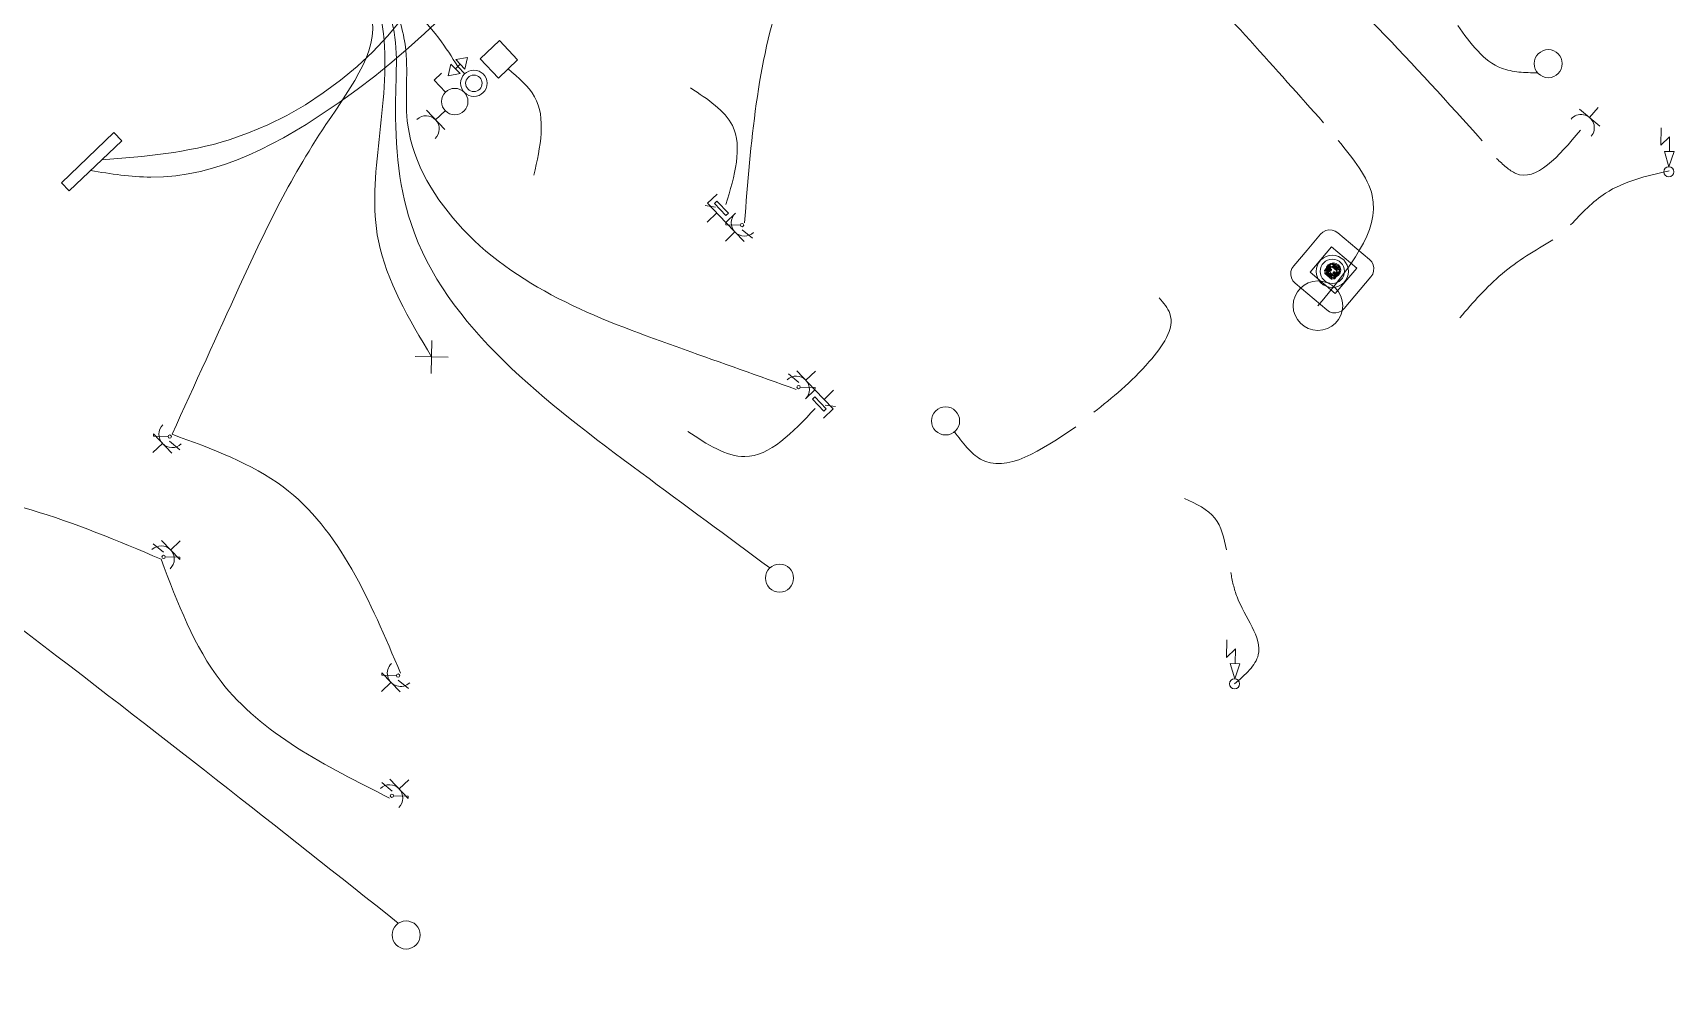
# Model space of a CAD drawing. Header units: metres. Extents: x 2747662.9 to 2747731.3, y 1250221.9 to 1250283.3.
# Drawn here: x 2747709.03 to 2747718.96, y 1250265.94 to 1250271.74 of the extents above; entities that cross this region are included whole.
import ezdxf

# ---------------------------------------------------------------- set-up
doc = ezdxf.new("R2010")
doc.units = ezdxf.units.M
doc.header["$MEASUREMENT"] = 0
doc.linetypes.add('EL_Boden', pattern=[900, 600, -300])
doc.linetypes.add('EL_Hohldecke', pattern=[1500, 600, -300, 0, -300, 0, -300])
doc.layers.add('___elektro', color=7, linetype='Continuous')
doc.layers.add('___sanitär', color=7, linetype='Continuous')

msp = doc.modelspace()

# ---------------------------------------------------------------- linework, layer by layer
at = {"layer": '___elektro', "color": 30, "linetype": 'Continuous', "lineweight": 0, "true_color": 0xff8d1c}
for p, q in [((2747711.8515, 1250271.689), (2747711.7359, 1250271.5784)), ((2747711.9621, 1250271.5733), (2747711.8515, 1250271.689)), ((2747718.1336, 1250271.6065), (2747718.1336, 1250271.6066)), ((2747718.2536, 1250271.6129), (2747718.2537, 1250271.613)), ((2747711.5426, 1250271.4767), (2747711.5583, 1250271.547)), ((2747711.6136, 1250271.4892), (2747711.5583, 1250271.547)), ((2747711.586, 1250271.5181), (2747711.6149, 1250271.5458)), ((2747711.6583, 1250271.5872), (2747711.5873, 1250271.5747)), ((2747711.6425, 1250271.5169), (2747711.5873, 1250271.5747)), ((2747711.6004, 1250271.5319), (2747711.6419, 1250271.4886)), ((2747711.6583, 1250271.5872), (2747711.6425, 1250271.5169)), ((2747711.7359, 1250271.5784), (2747711.8464, 1250271.4628)), ((2747711.7503, 1250271.5922), (2747711.7504, 1250271.5923)), ((2747711.8464, 1250271.4628), (2747711.9621, 1250271.5733)), ((2747711.4571, 1250271.4503), (2747711.5005, 1250271.4918)), ((2747711.5262, 1250271.378), (2747711.4571, 1250271.4503)), ((2747711.5426, 1250271.4767), (2747711.6136, 1250271.4892)), ((2747711.6419, 1250271.4886), (2747711.6419, 1250271.4886)), ((2747711.755, 1250271.486), (2747711.755, 1250271.4861)), ((2747718.14, 1250271.4865), (2747718.14, 1250271.4865)), ((2747718.26, 1250271.4929), (2747718.2601, 1250271.4929)), ((2747718.26, 1250271.4929), (2747718.2601, 1250271.4929)), ((2747718.26, 1250271.4929), (2747718.2601, 1250271.4929)), ((2747711.5262, 1250271.378), (2747711.5263, 1250271.378)), ((2747711.6394, 1250271.3755), (2747711.6394, 1250271.3755)), ((2747711.6394, 1250271.3755), (2747711.6394, 1250271.3755)), ((2747711.7525, 1250271.3729), (2747711.7525, 1250271.3729)), ((2747711.5211, 1250271.1518), (2747711.4106, 1250271.2675)), ((2747711.4659, 1250271.2096), (2747711.5237, 1250271.2649)), ((2747711.5237, 1250271.2649), (2747711.5237, 1250271.2649)), ((2747711.6368, 1250271.2624), (2747711.6368, 1250271.2624)), ((2747718.5084, 1250271.1713), (2747718.3864, 1250271.2747)), ((2747718.4474, 1250271.223), (2747718.4992, 1250271.284)), ((2747718.4992, 1250271.284), (2747718.4992, 1250271.2841)), ((2747718.4992, 1250271.284), (2747718.4992, 1250271.2841)), ((2747718.8773, 1250271.0556), (2747718.8797, 1250271.1616)), ((2747718.9315, 1250271.1074), (2747718.8773, 1250271.0556)), ((2747718.9295, 1250271.0179), (2747718.9315, 1250271.1074)), ((2747718.9588, 1250271.0173), (2747718.9002, 1250271.0186)), ((2747718.9274, 1250270.9256), (2747718.9002, 1250271.0186)), ((2747718.9274, 1250270.9256), (2747718.9588, 1250271.0173)), ((2747718.9267, 1250270.8953), (2747718.9268, 1250270.8954)), ((2747713.1108, 1250270.7045), (2747713.1686, 1250270.7598)), ((2747713.1598, 1250270.6822), (2747713.0964, 1250270.6907)), ((2747713.1661, 1250270.6467), (2747713.1083, 1250270.5914)), ((2747713.2214, 1250270.5888), (2747713.1108, 1250270.7045)), ((2747713.2792, 1250270.6441), (2747713.2214, 1250270.5888)), ((2747713.1083, 1250270.5914), (2747713.1083, 1250270.5914)), ((2747713.2767, 1250270.531), (2747713.2188, 1250270.4757)), ((2747713.2211, 1250270.5747), (2747713.2214, 1250270.5888)), ((2747713.31, 1250270.5727), (2747713.2211, 1250270.5747)), ((2747713.2214, 1250270.5888), (2747713.3319, 1250270.4732)), ((2747713.3194, 1250270.5442), (2747713.3819, 1250270.4933)), ((2747713.2188, 1250270.4757), (2747713.2189, 1250270.4758)), ((2747713.2188, 1250270.4757), (2747713.2189, 1250270.4758)), ((2747711.4393, 1250269.6753), (2747711.4438, 1250269.8752)), ((2747711.5415, 1250269.773), (2747711.3415, 1250269.7775)), ((2747711.4415, 1250269.7753), (2747711.4416, 1250269.7753)), ((2747713.6627, 1250269.6207), (2747713.6002, 1250269.6716)), ((2747713.7607, 1250269.576), (2747713.6501, 1250269.6917)), ((2747713.7054, 1250269.6339), (2747713.7632, 1250269.6892)), ((2747713.7632, 1250269.6892), (2747713.7633, 1250269.6892)), ((2747713.7632, 1250269.6892), (2747713.7633, 1250269.6892)), ((2747713.672, 1250269.5922), (2747713.761, 1250269.5902)), ((2747713.7029, 1250269.5208), (2747713.7607, 1250269.576)), ((2747713.761, 1250269.5902), (2747713.7607, 1250269.576)), ((2747713.7607, 1250269.576), (2747713.8713, 1250269.4604)), ((2747713.816, 1250269.5182), (2747713.8738, 1250269.5735)), ((2747713.8738, 1250269.5735), (2747713.8738, 1250269.5735)), ((2747713.8713, 1250269.4604), (2747713.8134, 1250269.4051)), ((2747713.8223, 1250269.4827), (2747713.8857, 1250269.4742)), ((2747714.4923, 1250269.4489), (2747714.4923, 1250269.449)), ((2747714.4923, 1250269.4489), (2747714.4923, 1250269.449)), ((2747714.6125, 1250269.4462), (2747714.6125, 1250269.4463)), ((2747714.6125, 1250269.4462), (2747714.6125, 1250269.4463)), ((2747714.4896, 1250269.3288), (2747714.4896, 1250269.3288)), ((2747714.4896, 1250269.3288), (2747714.4896, 1250269.3288)), ((2747714.6098, 1250269.326), (2747714.6098, 1250269.3261)), ((2747714.6098, 1250269.326), (2747714.6098, 1250269.3261)), ((2747714.6098, 1250269.326), (2747714.6098, 1250269.3261)), ((2747714.6098, 1250269.326), (2747714.6098, 1250269.3261)), ((2747714.6098, 1250269.326), (2747714.6098, 1250269.3261)), ((2747714.6098, 1250269.326), (2747714.6098, 1250269.3261)), ((2747709.8138, 1250269.2512), (2747709.756, 1250269.1959)), ((2747709.7582, 1250269.2949), (2747709.7585, 1250269.309)), ((2747709.8472, 1250269.2929), (2747709.7582, 1250269.2949)), ((2747709.7585, 1250269.309), (2747709.8691, 1250269.1934)), ((2747709.8565, 1250269.2644), (2747709.919, 1250269.2134)), ((2747709.756, 1250269.1959), (2747709.756, 1250269.1959)), ((2747709.756, 1250269.1959), (2747709.756, 1250269.1959)), ((2747709.8202, 1250268.5933), (2747709.7577, 1250268.6442)), ((2747709.9182, 1250268.5486), (2747709.8076, 1250268.6643)), ((2747709.8629, 1250268.6064), (2747709.9208, 1250268.6617)), ((2747709.9208, 1250268.6617), (2747709.9208, 1250268.6618)), ((2747709.9208, 1250268.6617), (2747709.9208, 1250268.6618)), ((2747709.8296, 1250268.5648), (2747709.9185, 1250268.5628)), ((2747709.9185, 1250268.5628), (2747709.9182, 1250268.5486)), ((2747713.4878, 1250268.4976), (2747713.4878, 1250268.4977)), ((2747713.6079, 1250268.4949), (2747713.608, 1250268.4949)), ((2747713.485, 1250268.3774), (2747713.4851, 1250268.3775)), ((2747713.6052, 1250268.3747), (2747713.6053, 1250268.3748)), ((2747713.6052, 1250268.3747), (2747713.6053, 1250268.3748)), ((2747713.6052, 1250268.3747), (2747713.6053, 1250268.3748)), ((2747716.2501, 1250267.9566), (2747716.2524, 1250268.0626)), ((2747716.3043, 1250268.0084), (2747716.2501, 1250267.9566)), ((2747716.3023, 1250267.9189), (2747716.3043, 1250268.0084)), ((2747711.1402, 1250267.8492), (2747711.1405, 1250267.8633)), ((2747711.2292, 1250267.8472), (2747711.1402, 1250267.8492)), ((2747711.1405, 1250267.8633), (2747711.2511, 1250267.7477)), ((2747716.3315, 1250267.9182), (2747716.273, 1250267.9196)), ((2747716.3002, 1250267.8266), (2747716.273, 1250267.9196)), ((2747716.3002, 1250267.8266), (2747716.3315, 1250267.9182)), ((2747711.1958, 1250267.8055), (2747711.138, 1250267.7502)), ((2747711.138, 1250267.7502), (2747711.138, 1250267.7502)), ((2747711.138, 1250267.7502), (2747711.138, 1250267.7502)), ((2747711.2385, 1250267.8187), (2747711.301, 1250267.7678)), ((2747716.2995, 1250267.7963), (2747716.2995, 1250267.7963)), ((2747711.2022, 1250267.1476), (2747711.1397, 1250267.1985)), ((2747711.3002, 1250267.1029), (2747711.1897, 1250267.2186)), ((2747711.2449, 1250267.1607), (2747711.3028, 1250267.216)), ((2747711.3028, 1250267.216), (2747711.3028, 1250267.2161)), ((2747711.3028, 1250267.216), (2747711.3028, 1250267.2161)), ((2747711.2116, 1250267.1191), (2747711.3005, 1250267.1171)), ((2747711.3005, 1250267.1171), (2747711.3002, 1250267.1029)), ((2747711.2289, 1250266.3382), (2747711.2289, 1250266.3383)), ((2747711.349, 1250266.3355), (2747711.3491, 1250266.3355)), ((2747711.2261, 1250266.218), (2747711.2262, 1250266.2181)), ((2747711.3463, 1250266.2153), (2747711.3464, 1250266.2154)), ((2747711.3463, 1250266.2153), (2747711.3464, 1250266.2154)), ((2747711.3463, 1250266.2153), (2747711.3464, 1250266.2154))]:
    msp.add_line(p, q, dxfattribs=at)
for points in [[(2747709.2021, 1250270.8288), (2747709.5194, 1250271.1325), (2747709.5667, 1250271.083), (2747709.2494, 1250270.7793)], [(2747709.2021, 1250270.8288), (2747709.5194, 1250271.1325), (2747709.5667, 1250271.083), (2747709.2494, 1250270.7793)], [(2747713.1677, 1250270.7174), (2747713.2368, 1250270.6451), (2747713.2223, 1250270.6313), (2747713.1532, 1250270.7035)], [(2747713.8144, 1250269.4475), (2747713.7453, 1250269.5198), (2747713.7597, 1250269.5336), (2747713.8288, 1250269.4613)]]:
    msp.add_lwpolyline(points, close=True, dxfattribs=at)
for centre, radius in [((2747718.1968, 1250271.5497), 0.085), ((2747711.6972, 1250271.4307), 0.08), ((2747711.6972, 1250271.4307), 0.05), ((2747711.5815, 1250271.3202), 0.08), ((2747718.9267, 1250270.8953), 0.0303), ((2747713.32, 1250270.5725), 0.01), ((2747716.8035, 1250270.085), 0.15), ((2747713.662, 1250269.5924), 0.01), ((2747714.551, 1250269.3875), 0.085), ((2747714.551, 1250269.3875), 0.085), ((2747709.8572, 1250269.2926), 0.01), ((2747709.8196, 1250268.565), 0.01), ((2747713.5465, 1250268.4362), 0.085), ((2747711.2392, 1250267.8469), 0.01), ((2747716.2995, 1250267.7963), 0.0303), ((2747711.2016, 1250267.1193), 0.01), ((2747711.2876, 1250266.2768), 0.085)]:
    msp.add_circle(centre, radius, dxfattribs=at)
for centre, start, end in [((2747711.408, 1250271.1543), 313.7099, 133.70989), ((2747718.3957, 1250271.162), 319.70989, 139.70989), ((2747713.3345, 1250270.5863), 133.7099, 313.70989), ((2747713.6476, 1250269.5786), 313.70989, 133.70989), ((2747709.8716, 1250269.3065), 133.70989, 313.70989), ((2747709.8051, 1250268.5512), 313.70989, 133.70989), ((2747711.2536, 1250267.8608), 133.70989, 313.7099), ((2747711.1871, 1250267.1055), 313.7099, 133.70989)]:
    msp.add_arc(centre, 0.08, start, end, dxfattribs=at)
at = {"layer": '___elektro', "color": 30, "linetype": 'EL_Boden', "lineweight": 0, "true_color": 0xff8d1c}
for points in [[(2747709.9877, 1250276.0822), (2747710.1198, 1250275.8483), (2747710.2518, 1250275.6144), (2747710.3881, 1250275.3856), (2747710.6951, 1250274.8704), (2747711.0237, 1250274.381), (2747711.2879, 1250273.8158), (2747711.4879, 1250273.3878), (2747711.651, 1250272.9163), (2747711.569, 1250272.4749), (2747711.4531, 1250271.8509), (2747710.8475, 1250271.287), (2747710.2166, 1250271.0887), (2747709.9626, 1250271.0088), (2747709.7044, 1250270.9883), (2747709.4463, 1250270.9677)], [(2747709.3783, 1250270.9026), (2747709.5005, 1250270.883), (2747709.6226, 1250270.8633), (2747709.7435, 1250270.8627), (2747710.1465, 1250270.8605), (2747710.5346, 1250271.0698), (2747710.8823, 1250271.3148), (2747711.4706, 1250271.7293), (2747711.9431, 1250272.246), (2747712.2864, 1250272.8405), (2747712.6685, 1250273.5022), (2747712.8905, 1250274.2604), (2747713.264, 1250274.9311), (2747713.4612, 1250275.2851), (2747713.7005, 1250275.6147), (2747713.9398, 1250275.9444)]]:
    msp.add_open_spline(points, degree=3, knots=[0, 0, 0, 0, 1, 1, 1, 2, 2, 2, 3, 3, 3, 4, 4, 4, 5, 5, 5, 5], dxfattribs=at)
at = {"layer": '___elektro', "color": 30, "linetype": 'Continuous', "lineweight": 0, "true_color": 0xff8d1c}
for points, knots in [([(2747716.8374, 1250271.1925), (2747716.5465, 1250271.5196), (2747716.2556, 1250271.8467), (2747715.8992, 1250272.2238), (2747715.3404, 1250272.815), (2747714.6205, 1250273.5289), (2747714.8417, 1250274.1371), (2747714.9173, 1250274.3451), (2747715.103, 1250274.5407), (2747715.2886, 1250274.7363)], [0, 0, 0, 0, 1, 1, 1, 2, 2, 2, 3, 3, 3, 3]), ([(2747717.798, 1250271.0836), (2747717.5896, 1250271.3139), (2747717.3813, 1250271.5442), (2747717.1687, 1250271.7635), (2747716.501, 1250272.4518), (2747715.7907, 1250273.0307), (2747715.1901, 1250273.8959), (2747715.1107, 1250274.0104), (2747715.0331, 1250274.1298), (2747715.0281, 1250274.2449), (2747715.0209, 1250274.4101), (2747715.1629, 1250274.5663), (2747715.3049, 1250274.7225)], [0, 0, 0, 0, 1, 1, 1, 2, 2, 2, 3, 3, 3, 4, 4, 4, 4]), ([(2747713.3345, 1250270.5863), (2747713.3727, 1250271.0705), (2747713.4109, 1250271.5548), (2747713.5617, 1250271.9886), (2747713.8583, 1250272.8418), (2747714.5904, 1250273.4998), (2747715.3226, 1250274.1578)], [0, 0, 0, 0, 1, 1, 1, 2, 2, 2, 2]), ([(2747711.6004, 1250271.532), (2747711.5637, 1250271.5903), (2747711.5271, 1250271.6485), (2747711.486, 1250271.703), (2747711.3704, 1250271.856), (2747711.2196, 1250271.9793), (2747711.0687, 1250272.1027)], [0, 0, 0, 0, 1, 1, 1, 2, 2, 2, 2]), ([(2747709.8716, 1250269.3066), (2747710.0088, 1250269.6088), (2747710.146, 1250269.9111), (2747710.2782, 1250270.1991), (2747710.4282, 1250270.5258), (2747710.5717, 1250270.8342), (2747710.8023, 1250271.1808), (2747710.9578, 1250271.4144), (2747711.1529, 1250271.6654), (2747711.0637, 1250271.8841), (2747711.0449, 1250271.9303), (2747711.0134, 1250271.975), (2747710.9819, 1250272.0198)], [0, 0, 0, 0, 1, 1, 1, 2, 2, 2, 3, 3, 3, 4, 4, 4, 4]), ([(2747711.4415, 1250269.7754), (2747711.3046, 1250270.0048), (2747711.1678, 1250270.2342), (2747711.1198, 1250270.4773), (2747711.0418, 1250270.8721), (2747711.1983, 1250271.303), (2747711.1502, 1250271.7309), (2747711.1419, 1250271.8048), (2747711.1275, 1250271.8785), (2747711.09, 1250271.9387), (2747711.0669, 1250271.9759), (2747711.0349, 1250272.0079), (2747711.003, 1250272.0399)], [0, 0, 0, 0, 1, 1, 1, 2, 2, 2, 3, 3, 3, 4, 4, 4, 4]), ([(2747713.4877, 1250268.4978), (2747713.2313, 1250268.6873), (2747712.9749, 1250268.8769), (2747712.7069, 1250269.0757), (2747712.1415, 1250269.4951), (2747711.5244, 1250269.9555), (2747711.3169, 1250270.5815), (2747711.2356, 1250270.8268), (2747711.2172, 1250271.0975), (2747711.2243, 1250271.379), (2747711.2288, 1250271.5577), (2747711.2436, 1250271.7407), (2747711.1653, 1250271.885), (2747711.1308, 1250271.9488), (2747711.078, 1250272.005), (2747711.0253, 1250272.0612)], [0, 0, 0, 0, 1, 1, 1, 2, 2, 2, 3, 3, 3, 4, 4, 4, 5, 5, 5, 5]), ([(2747713.6475, 1250269.5787), (2747713.4215, 1250269.6591), (2747713.1955, 1250269.7394), (2747712.9661, 1250269.8211), (2747712.4837, 1250269.993), (2747711.9861, 1250270.1708), (2747711.6305, 1250270.5484), (2747711.4643, 1250270.7249), (2747711.3291, 1250270.9449), (2747711.2979, 1250271.1765), (2747711.2779, 1250271.3244), (2747711.3004, 1250271.4771), (2747711.2853, 1250271.6304), (2747711.2752, 1250271.7319), (2747711.2487, 1250271.8337), (2747711.195, 1250271.9171), (2747711.1553, 1250271.9785), (2747711.1009, 1250272.03), (2747711.0464, 1250272.0814)], [0, 0, 0, 0, 1, 1, 1, 2, 2, 2, 3, 3, 3, 4, 4, 4, 5, 5, 5, 6, 6, 6, 6]), ([(2747711.9043, 1250271.518), (2747711.9664, 1250271.4654), (2747712.0286, 1250271.4127), (2747712.0642, 1250271.3496), (2747712.1371, 1250271.2203), (2747712.0987, 1250271.0472), (2747712.0604, 1250270.874)], [0, 0, 0, 0, 1, 1, 1, 2, 2, 2, 2]), ([(2747713.222, 1250270.6971), (2747713.2737, 1250270.8716), (2747713.3254, 1250271.046), (2747713.2614, 1250271.1746), (2747713.216, 1250271.266), (2747713.1122, 1250271.3343), (2747713.0084, 1250271.4025)], [0, 0, 0, 0, 1, 1, 1, 2, 2, 2, 2]), ([(2747718.2247, 1250270.4841), (2747718.118, 1250270.4203), (2747718.0114, 1250270.3566), (2747717.9174, 1250270.2776), (2747717.8241, 1250270.1992), (2747717.7433, 1250270.1058), (2747717.6626, 1250270.0124)], [0, 0, 0, 0, 1, 1, 1, 2, 2, 2, 2]), ([(2747715.4485, 1250269.4403), (2747715.5598, 1250269.5292), (2747715.671, 1250269.618), (2747715.7834, 1250269.7471), (2747715.8615, 1250269.8368), (2747715.9402, 1250269.9461), (2747715.9077, 1250270.0374), (2747715.8959, 1250270.0705), (2747715.8695, 1250270.1013), (2747715.8431, 1250270.132)], [0, 0, 0, 0, 1, 1, 1, 2, 2, 2, 3, 3, 3, 3]), ([(2747713.7621, 1250269.4635), (2747713.6248, 1250269.3181), (2747713.4875, 1250269.1727), (2747713.3365, 1250269.1715), (2747713.2262, 1250269.1706), (2747713.1087, 1250269.2467), (2747712.9911, 1250269.3227)], [0, 0, 0, 0, 1, 1, 1, 2, 2, 2, 2]), ([(2747709.8716, 1250269.3065), (2747710.1121, 1250269.2189), (2747710.3526, 1250269.1313), (2747710.5437, 1250268.988), (2747710.886, 1250268.7314), (2747711.0698, 1250268.2961), (2747711.2536, 1250267.8608)], [0, 0, 0, 0, 1, 1, 1, 2, 2, 2, 2]), ([(2747709.8051, 1250268.5512), (2747709.2795, 1250268.7724), (2747708.7539, 1250268.9936), (2747708.2408, 1250268.9433), (2747707.8784, 1250268.9078), (2747707.5223, 1250268.7367), (2747707.1661, 1250268.5657)], [0, 0, 0, 0, 1, 1, 1, 2, 2, 2, 2]), ([(2747716.2502, 1250268.6073), (2747716.2349, 1250268.678), (2747716.2196, 1250268.7488), (2747716.1797, 1250268.7997), (2747716.1373, 1250268.8537), (2747716.0671, 1250268.8855), (2747715.9969, 1250268.9172)], [0, 0, 0, 0, 1, 1, 1, 2, 2, 2, 2]), ([(2747711.2399, 1250266.3488), (2747710.5163, 1250266.9218), (2747709.7928, 1250267.4948), (2747708.9378, 1250268.1457), (2747708.5164, 1250268.4666), (2747708.063, 1250268.8064), (2747707.6169, 1250268.7179), (2747707.4732, 1250268.6894), (2747707.3303, 1250268.6165), (2747707.1873, 1250268.5435)], [0, 0, 0, 0, 1, 1, 1, 2, 2, 2, 3, 3, 3, 3]), ([(2747711.1871, 1250267.1055), (2747710.8, 1250267.2997), (2747710.4128, 1250267.494), (2747710.1679, 1250267.8107), (2747710.005, 1250268.0214), (2747709.9051, 1250268.2863), (2747709.8051, 1250268.5512)], [0, 0, 0, 0, 1, 1, 1, 2, 2, 2, 2]), ([(2747709.148, 1250265.0165), (2747709.088, 1250265.1299), (2747709.028, 1250265.2433), (2747708.9652, 1250265.3516), (2747708.6447, 1250265.9042), (2747708.2509, 1250266.3233), (2747707.6437, 1250266.7826), (2747707.1944, 1250267.1224), (2747706.6282, 1250267.4842), (2747706.701, 1250267.8729), (2747706.7348, 1250268.0535), (2747706.9064, 1250268.2399), (2747707.0781, 1250268.4262)], [0, 0, 0, 0, 1, 1, 1, 2, 2, 2, 3, 3, 3, 4, 4, 4, 4])]:
    msp.add_open_spline(points, degree=3, knots=knots, dxfattribs=at)
at = {"layer": '___elektro', "color": 30, "linetype": 'EL_Hohldecke', "lineweight": 0, "true_color": 0xff8d1c}
for points, knots in [([(2747718.1331, 1250271.4935), (2747718.0565, 1250271.4953), (2747717.98, 1250271.4972), (2747717.9147, 1250271.5224), (2747717.805, 1250271.5645), (2747717.7271, 1250271.6722), (2747717.6491, 1250271.7799)], [0, 0, 0, 0, 1, 1, 1, 2, 2, 2, 2]), ([(2747718.3915, 1250271.1462), (2747718.2585, 1250270.9893), (2747718.1254, 1250270.8324), (2747718.0004, 1250270.8853), (2747717.9613, 1250270.9019), (2747717.9229, 1250270.939), (2747717.8846, 1250270.9762)], [0, 0, 0, 0, 1, 1, 1, 2, 2, 2, 2]), ([(2747716.8035, 1250270.085), (2747716.9915, 1250270.3107), (2747717.1794, 1250270.5364), (2747717.1321, 1250270.7509), (2747717.1071, 1250270.864), (2747717.0167, 1250270.9741), (2747716.9262, 1250271.0841)], [0, 0, 0, 0, 1, 1, 1, 2, 2, 2, 2]), ([(2747718.3324, 1250270.5736), (2747718.3988, 1250270.6443), (2747718.4652, 1250270.7151), (2747718.5435, 1250270.7659), (2747718.6554, 1250270.8384), (2747718.7917, 1250270.8702), (2747718.9279, 1250270.9019)], [0, 0, 0, 0, 1, 1, 1, 2, 2, 2, 2]), ([(2747714.6042, 1250269.3212), (2747714.6543, 1250269.2553), (2747714.7045, 1250269.1894), (2747714.7626, 1250269.1561), (2747714.9173, 1250269.0674), (2747715.1284, 1250269.21), (2747715.3394, 1250269.3526)], [0, 0, 0, 0, 1, 1, 1, 2, 2, 2, 2]), ([(2747716.2995, 1250267.7963), (2747716.3634, 1250267.8521), (2747716.4273, 1250267.9079), (2747716.4427, 1250267.9711), (2747716.4684, 1250268.0758), (2747716.3614, 1250268.2008), (2747716.3142, 1250268.3225), (2747716.295, 1250268.372), (2747716.2857, 1250268.4209), (2747716.2764, 1250268.4698)], [0, 0, 0, 0, 1, 1, 1, 2, 2, 2, 3, 3, 3, 3])]:
    msp.add_open_spline(points, degree=3, knots=knots, dxfattribs=at)
at = {"layer": '___sanitär', "color": 106, "linetype": 'Continuous', "lineweight": 0, "true_color": 0x008a1e}
for p, q in [((2747716.738, 1250270.4219), (2747716.8191, 1250270.5176)), ((2747716.738, 1250270.4219), (2747716.8191, 1250270.5176)), ((2747716.8335, 1250270.5307), (2747716.8191, 1250270.5176)), ((2747716.8335, 1250270.5307), (2747716.8191, 1250270.5176)), ((2747716.8191, 1250270.5176), (2747716.8192, 1250270.5177)), ((2747716.8508, 1250270.5396), (2747716.8335, 1250270.5307)), ((2747716.8508, 1250270.5396), (2747716.8335, 1250270.5307)), ((2747716.8698, 1250270.5437), (2747716.8508, 1250270.5396)), ((2747716.8698, 1250270.5437), (2747716.8508, 1250270.5396)), ((2747716.8893, 1250270.5428), (2747716.8698, 1250270.5437)), ((2747716.8893, 1250270.5428), (2747716.8698, 1250270.5437)), ((2747716.9078, 1250270.5368), (2747716.8893, 1250270.5428)), ((2747716.9078, 1250270.5368), (2747716.8893, 1250270.5428)), ((2747716.9241, 1250270.5263), (2747716.9078, 1250270.5368)), ((2747716.9241, 1250270.5263), (2747716.9078, 1250270.5368)), ((2747716.9241, 1250270.5263), (2747716.9242, 1250270.5263)), ((2747716.9241, 1250270.5263), (2747717.1156, 1250270.364)), ((2747716.9241, 1250270.5263), (2747717.1156, 1250270.364)), ((2747716.6568, 1250270.3262), (2747716.738, 1250270.4219)), ((2747716.6568, 1250270.3262), (2747716.738, 1250270.4219)), ((2747716.738, 1250270.4219), (2747716.738, 1250270.4219)), ((2747716.7561, 1250270.2884), (2747716.8853, 1250270.4411)), ((2747716.8853, 1250270.4411), (2747716.7561, 1250270.2884)), ((2747716.8853, 1250270.4411), (2747717.038, 1250270.3118)), ((2747716.8853, 1250270.4411), (2747717.038, 1250270.3118)), ((2747716.8853, 1250270.4411), (2747716.8854, 1250270.4411)), ((2747716.6568, 1250270.3262), (2747716.6463, 1250270.3098)), ((2747716.6568, 1250270.3262), (2747716.6463, 1250270.3098)), ((2747716.6568, 1250270.3262), (2747716.6569, 1250270.3262)), ((2747716.8776, 1250270.3376), (2747716.844, 1250270.298)), ((2747716.8485, 1250270.2941), (2747716.8822, 1250270.3337)), ((2747716.8796, 1250270.3215), (2747716.8602, 1250270.2986)), ((2747716.8648, 1250270.2947), (2747716.8842, 1250270.3176)), ((2747716.892, 1250270.3346), (2747716.9317, 1250270.3009)), ((2747716.8927, 1250270.3183), (2747716.9155, 1250270.2989)), ((2747716.9356, 1250270.3055), (2747716.8959, 1250270.3391)), ((2747716.9194, 1250270.3035), (2747716.8965, 1250270.3229)), ((2747716.9087, 1250270.1592), (2747717.038, 1250270.3118)), ((2747717.038, 1250270.3118), (2747716.9087, 1250270.1592)), ((2747717.038, 1250270.3118), (2747717.038, 1250270.3119)), ((2747717.1156, 1250270.364), (2747717.1156, 1250270.364)), ((2747717.1287, 1250270.3496), (2747717.1156, 1250270.364)), ((2747717.1287, 1250270.3496), (2747717.1156, 1250270.364)), ((2747717.1375, 1250270.3323), (2747717.1287, 1250270.3496)), ((2747717.1375, 1250270.3323), (2747717.1287, 1250270.3496)), ((2747717.1417, 1250270.3133), (2747717.1375, 1250270.3323)), ((2747717.1417, 1250270.3133), (2747717.1375, 1250270.3323)), ((2747717.1407, 1250270.2938), (2747717.1417, 1250270.3133)), ((2747717.1407, 1250270.2938), (2747717.1417, 1250270.3133)), ((2747716.6403, 1250270.2913), (2747716.6394, 1250270.2719)), ((2747716.6403, 1250270.2913), (2747716.6394, 1250270.2719)), ((2747716.6394, 1250270.2719), (2747716.6435, 1250270.2529)), ((2747716.6394, 1250270.2719), (2747716.6435, 1250270.2529)), ((2747716.6463, 1250270.3098), (2747716.6403, 1250270.2913)), ((2747716.6463, 1250270.3098), (2747716.6403, 1250270.2913)), ((2747716.6435, 1250270.2529), (2747716.6524, 1250270.2356)), ((2747716.6435, 1250270.2529), (2747716.6524, 1250270.2356)), ((2747716.6524, 1250270.2356), (2747716.6655, 1250270.2212)), ((2747716.6524, 1250270.2356), (2747716.6655, 1250270.2212)), ((2747716.6655, 1250270.2212), (2747716.6655, 1250270.2212)), ((2747716.8569, 1250270.0589), (2747716.6655, 1250270.2212)), ((2747716.8569, 1250270.0589), (2747716.6655, 1250270.2212)), ((2747716.7561, 1250270.2884), (2747716.7561, 1250270.2885)), ((2747716.7561, 1250270.2884), (2747716.9087, 1250270.1592)), ((2747716.7561, 1250270.2884), (2747716.9087, 1250270.1592)), ((2747716.8455, 1250270.2796), (2747716.8851, 1250270.246)), ((2747716.889, 1250270.2506), (2747716.8494, 1250270.2842)), ((2747716.8616, 1250270.2817), (2747716.8845, 1250270.2623)), ((2747716.8651, 1250270.3055), (2747716.8697, 1250270.3086)), ((2747716.8884, 1250270.2669), (2747716.8655, 1250270.2863)), ((2747716.8681, 1250270.2893), (2747716.8733, 1250270.2929)), ((2747716.8766, 1250270.277), (2747716.8818, 1250270.2805)), ((2747716.8813, 1250270.3049), (2747716.8768, 1250270.2996)), ((2747716.8814, 1250270.2957), (2747716.8859, 1250270.3011)), ((2747716.8907, 1250270.2685), (2747716.8953, 1250270.2716)), ((2747716.8997, 1250270.2894), (2747716.8951, 1250270.2841)), ((2747716.9162, 1250270.2904), (2747716.8968, 1250270.2676)), ((2747716.897, 1250270.3002), (2747716.897, 1250270.3002)), ((2747716.897, 1250270.3002), (2747716.897, 1250270.3002)), ((2747716.9325, 1250270.2911), (2747716.8989, 1250270.2514)), ((2747716.8997, 1250270.2802), (2747716.9042, 1250270.2855)), ((2747716.9014, 1250270.2637), (2747716.9208, 1250270.2866)), ((2747716.9035, 1250270.2475), (2747716.9371, 1250270.2872)), ((2747717.1242, 1250270.259), (2747716.9619, 1250270.0675)), ((2747717.1242, 1250270.259), (2747716.9619, 1250270.0675)), ((2747717.1242, 1250270.259), (2747717.1348, 1250270.2753)), ((2747717.1242, 1250270.259), (2747717.1348, 1250270.2753)), ((2747717.1242, 1250270.259), (2747717.1243, 1250270.259)), ((2747717.1348, 1250270.2753), (2747717.1407, 1250270.2938)), ((2747717.1348, 1250270.2753), (2747717.1407, 1250270.2938)), ((2747716.9087, 1250270.1592), (2747716.9088, 1250270.1592)), ((2747716.8569, 1250270.0589), (2747716.857, 1250270.0589)), ((2747716.8569, 1250270.0589), (2747716.8733, 1250270.0483)), ((2747716.8569, 1250270.0589), (2747716.8733, 1250270.0483)), ((2747716.8733, 1250270.0483), (2747716.8918, 1250270.0424)), ((2747716.8733, 1250270.0483), (2747716.8918, 1250270.0424)), ((2747716.8918, 1250270.0424), (2747716.9112, 1250270.0414)), ((2747716.8918, 1250270.0424), (2747716.9112, 1250270.0414)), ((2747716.9112, 1250270.0414), (2747716.9302, 1250270.0456)), ((2747716.9112, 1250270.0414), (2747716.9302, 1250270.0456)), ((2747716.9302, 1250270.0456), (2747716.9475, 1250270.0544)), ((2747716.9302, 1250270.0456), (2747716.9475, 1250270.0544)), ((2747716.9475, 1250270.0544), (2747716.9619, 1250270.0675)), ((2747716.9475, 1250270.0544), (2747716.9619, 1250270.0675)), ((2747716.9619, 1250270.0675), (2747716.962, 1250270.0675))]:
    msp.add_line(p, q, dxfattribs=at)
for centre, radius in [((2747716.8905, 1250270.2926), 0.0975), ((2747716.8905, 1250270.2926), 0.0737), ((2747716.897, 1250270.3002), 0.0445), ((2747716.897, 1250270.3002), 0.0445), ((2747716.897, 1250270.3002), 0.0375), ((2747716.897, 1250270.3002), 0.0375), ((2747716.897, 1250270.3002), 0.0375), ((2747716.897, 1250270.3002), 0.0375)]:
    msp.add_circle(centre, radius, dxfattribs=at)
for centre, radius, start, end in [((2747716.9107, 1250270.3097), 0.041, 148.66216, 280.75763), ((2747716.9107, 1250270.3097), 0.041, 148.66216, 280.75763), ((2747716.9107, 1250270.3097), 0.041, 148.66216, 280.75763), ((2747716.8799, 1250270.3357), 0.003, 319.70989, 139.70989), ((2747716.8819, 1250270.3195), 0.003, 319.70989, 139.70988), ((2747716.894, 1250270.3368), 0.003, 49.70989, 229.70989), ((2747716.8946, 1250270.3206), 0.003, 49.70989, 229.70989), ((2747716.8463, 1250270.296), 0.003, 139.7099, 319.70987), ((2747716.8474, 1250270.2819), 0.003, 49.70989, 229.70989), ((2747716.8625, 1250270.2966), 0.003, 139.70989, 319.70989), ((2747716.8636, 1250270.284), 0.003, 49.70989, 229.70988), ((2747716.8791, 1250270.2977), 0.003, 139.70989, 319.70989), ((2747716.8836, 1250270.303), 0.003, 319.70989, 139.70989), ((2747716.8864, 1250270.2646), 0.003, 229.70989, 49.70989), ((2747716.8871, 1250270.2483), 0.003, 229.70989, 49.70989), ((2747716.8974, 1250270.2821), 0.003, 139.70989, 319.70989), ((2747716.8991, 1250270.2656), 0.003, 139.70989, 319.70988), ((2747716.9012, 1250270.2495), 0.003, 139.70989, 319.70989), ((2747716.9019, 1250270.2875), 0.003, 319.70989, 139.70988), ((2747716.9175, 1250270.3012), 0.003, 229.70989, 49.70989), ((2747716.9185, 1250270.2885), 0.003, 319.70989, 139.70989), ((2747716.9336, 1250270.3032), 0.003, 229.7099, 49.70988), ((2747716.9348, 1250270.2891), 0.003, 319.70989, 139.70989)]:
    msp.add_arc(centre, radius, start, end, dxfattribs=at)

doc.saveas('drawing.dxf')
